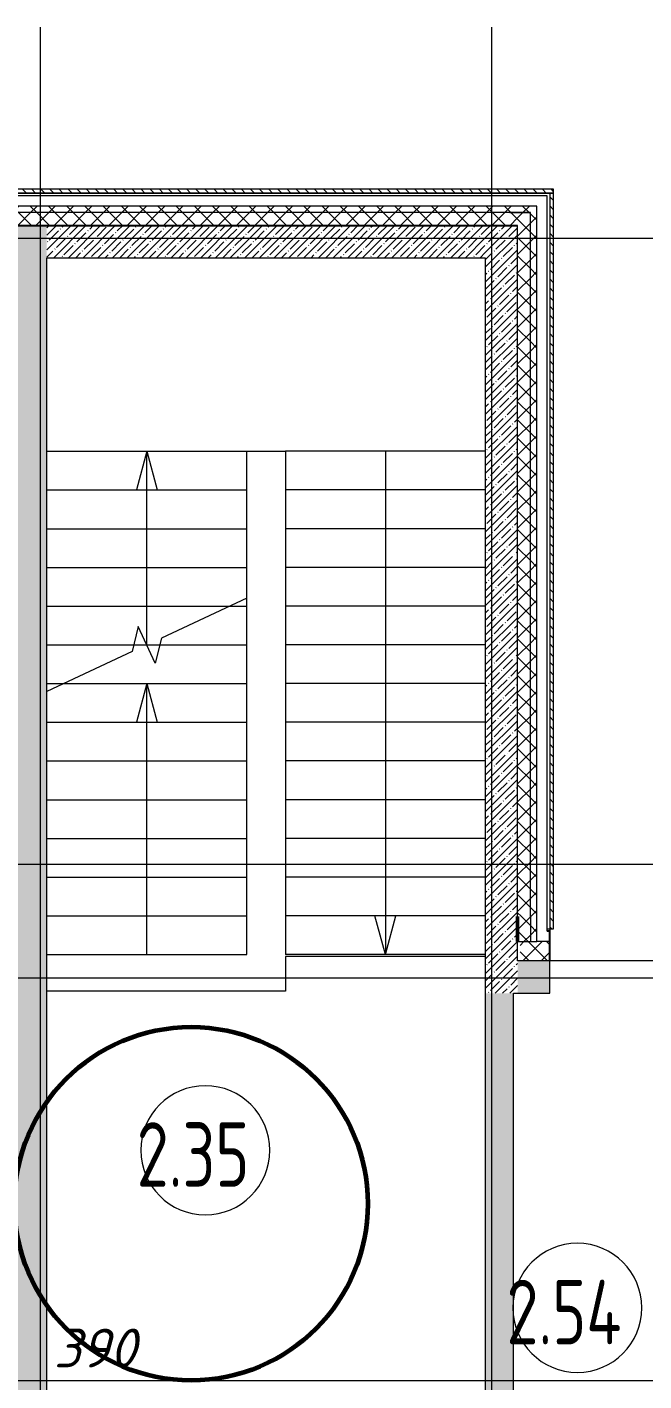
# Model space of a CAD drawing. Header units: millimetres. Extents: x 12986 to 523328, y -9759 to 30092.
# Drawn here: x 328354 to 333137, y 15380 to 25871 of the extents above; entities that cross this region are included whole.
import ezdxf

# ---------------------------------------------------------------- set-up
doc = ezdxf.new("R2010")
doc.units = ezdxf.units.MM
doc.layers.add('0)Допникки кружки', color=7, linetype='Continuous', plot=False)
for name, color, linetype, lineweight in [('A-ANNO-DIMS', 7, 'Continuous', 9), ('A-AREA-IDEN', 7, 'Continuous', 9), ('A-DETL', 7, 'Continuous', 9), ('A-DETL-1', 7, 'Continuous', 50), ('A-DETL-2', 7, 'Continuous', 5), ('A-FLOR', 7, 'Continuous', 9), ('A-WALL', 7, 'Continuous', 5), ('A-WALL-FNSH-1', 7, 'Continuous', 9), ('A-WALL-PATT-1', 7, 'Continuous', 5), ('S-STRS-1', 7, 'Continuous', 9), ('S-STRS-ANNO', 7, 'Continuous', 5), ('S-STRS-MBND', 7, 'Continuous', 9), ('Оси-1', 7, 'Continuous', 20)]:
    doc.layers.add(name, color=color, linetype=linetype, lineweight=lineweight)
for name, color, linetype, lineweight, true_color in [('A-DETL-GENF-2', 7, 'Continuous', 5, 0xce0000), ('A-WALL-3', 7, 'Continuous', 5, 0x000000), ('A-WALL-4', 7, 'Continuous', 25, 0x000000)]:
    doc.layers.add(name, color=color, linetype=linetype, lineweight=lineweight, true_color=true_color)
doc.styles.add('ISOCPEUR_I_2', font='isocpeui.ttf', dxfattribs={"height": 300})
doc.styles.add('СПДС', font='ГОСТ тип А.ttf', dxfattribs={"width": 0.9})
doc.dimstyles.new('ISO-2_0_0_9К_СРЕДНИЙ', dxfattribs={"dimscale": 304.8, "dimtxt": 199.196235, "dimasz": 0.492126, "dimexe": 0.393701, "dimexo": 0, "dimgap": 0, "dimtad": 1, "dimdec": 0, "dimzin": 0, "dimdsep": 46, "dimtxsty": 'ISOCPEUR_I_2', "dimblk1": 'OBLIQUE', "dimblk2": 'OBLIQUE', "dimsah": 1, "dimcen": 0.09, "dimdle": 0.393701, "dimazin": 0, "dimtfac": 1, "dimtdec": 4, "dimtix": 1, "dimtmove": 2, "dimatfit": 3, "dimfxl": 1, "dimtvp": 1, "dimtolj": 1, "dimtzin": 0, "dimarcsym": 2})
pattern_1 = [(45, (239096.85, -2765.93), (-57.024626, 57.024626), []), (45, (239153.876, -2765.93), (-57.024626, 57.024626), [100.806, -20.161, 3.353, -16.808])]
pattern_2 = [(135, (239096.85, -2765.933), (-35.35534, -35.35534), [])]
pattern_3 = [(45, (239096.85, -2765.93), (-70.71068, 70.71068), []), (135, (239096.85, -2765.93), (-70.71068, -70.71068), [])]

# ---------------------------------------------------------------- blocks, each defined once
blk = doc.blocks.new('_Oblique')
at = {"color": 0, "linetype": 'ByBlock', "lineweight": -2}
blk.add_line((-0.5, -0.5), (0.5, 0.5), dxfattribs=at)
blk = doc.blocks.new('*D2390')
at = {"layer": 'A-ANNO-DIMS', "color": 0, "lineweight": -2, "transparency": 16777216}
for p, q in [((327867, 15178), (327867, 14951)), ((328257, 15178), (328257, 14951)), ((327747, 15071), (328377, 15071))]:
    blk.add_line(p, q, dxfattribs=at)
at = {"layer": 'Defpoints', "color": 0, "transparency": 16777216}
for p in [(327867, 15178), (328257, 15178), (328257, 15071)]:
    blk.add_point(p, dxfattribs=at)
at = {"layer": 'A-ANNO-DIMS', "color": 0, "lineweight": -2, "transparency": 16777216, "xscale": 150, "yscale": 150, "zscale": 150, "rotation": 180}
blk.add_blockref('_Oblique', (327867, 15071), dxfattribs=at)
at = {"layer": 'A-ANNO-DIMS', "color": 0, "lineweight": -2, "transparency": 16777216, "xscale": 150, "yscale": 150, "zscale": 150}
blk.add_blockref('_Oblique', (328257, 15071), dxfattribs=at)
at = {"layer": 'A-ANNO-DIMS', "color": 0, "transparency": 16777216, "insert": (328561, 15785), "char_height": 300, "width": 455.09, "attachment_point": 1, "line_spacing_factor": 1.149209, "style": 'ISOCPEUR_I_2'}
blk.add_mtext('\\A1;390', dxfattribs=at)
blk = doc.blocks.new('Марка_Помещения - Номер-25198446-Объем проектирования 2 этажа')
at = {"layer": 'A-AREA-IDEN'}
for start, end in [(360, 180), (180, 360)]:
    blk.add_arc((0, 0), 2.5, start, end, dxfattribs=at)

msp = doc.modelspace()

# ---------------------------------------------------------------- hatches: boundary and pattern name
at = {"layer": 'A-DETL-GENF-2'}
h = msp.add_hatch(dxfattribs=at)
h.set_pattern_fill('FP_11', color=256, style=0, pattern_type=2)
h.set_pattern_definition(pattern_3)
h.paths.add_polyline_path([(332306.87022, 24434.17153), (332306.87022, 24484.08397), (332097.32568, 24484.08397), (332097.32568, 24434.17153), (332256.87022, 24434.17153)], flags=0)
h = msp.add_hatch(dxfattribs=at)
h.set_pattern_fill('FP_11', color=256, style=0, pattern_type=2)
h.set_pattern_definition(pattern_3)
h.paths.add_polyline_path([(332256.85081, 18784.06731), (332256.85081, 18978.65329), (332156.85081, 18978.65329), (332156.85081, 18784.06731)], flags=0)
h = msp.add_hatch(dxfattribs=at)
h.set_pattern_fill('FP_11', color=256, style=0, pattern_type=2)
h.set_pattern_definition(pattern_3)
h.paths.add_polyline_path([(332306.85081, 18784.06731), (332306.85081, 18978.65329), (332256.85081, 18978.65329), (332256.85081, 18784.06731)], flags=0)
at = {"layer": 'A-WALL-PATT-1'}
h = msp.add_hatch(dxfattribs=at)
h.set_pattern_fill('FP_23', color=256, style=0, pattern_type=2)
h.set_pattern_definition(pattern_2)
h.paths.add_polyline_path([(332436.85081, 24584.06718), (332436.85081, 24614.06718), (319446.85081, 24614.06718), (319446.85081, 24584.06718), (332082.37816, 24584.06718)], flags=0)
h = msp.add_hatch(dxfattribs=at)
h.set_pattern_fill('FP_23', color=256, style=0, pattern_type=2)
h.set_pattern_definition(pattern_2)
h.paths.add_polyline_path([(332436.85081, 18884.06731), (332436.85081, 24584.06718), (332406.85081, 24584.06718), (332406.85081, 18884.06731)], flags=0)
h = msp.add_hatch(dxfattribs=at)
h.set_pattern_fill('FP_11', color=256, style=0, pattern_type=2)
h.set_pattern_definition(pattern_3)
h.paths.add_polyline_path([(332256.85081, 24434.06718), (332256.85081, 24434.17153), (332097.32568, 24434.17153), (332097.32568, 24484.06718), (319446.85083, 24484.06718), (319446.85083, 24434.06718), (332256.76569, 24434.06718)], flags=0)
h.paths.add_polyline_path([(316946.85083, 24434.06718), (316946.85083, 24484.06718), (315446.85083, 24484.06718), (315446.85083, 24434.06718), (315610.52269, 24434.06718)], flags=0)
h.paths.add_polyline_path([(309906.85081, 24434.06718), (309906.85081, 24484.06718), (307956.85085, 24484.06718), (307956.85085, 24434.06718)], flags=0)
h.paths.add_polyline_path([(312006.85081, 24434.06718), (313346.85083, 24434.06718), (313346.85083, 24484.06718), (312006.85081, 24484.06718)], flags=0)
h.paths.add_polyline_path([(288757.13747, 24434.06718), (289857.04085, 24434.06718), (289857.04085, 24484.06718), (288757.13747, 24484.06718)], flags=0)
h.paths.add_polyline_path([(300156.85083, 24434.06718), (300156.85083, 24484.06718), (298956.85088, 24484.06718), (298956.85088, 24434.06718)], flags=0)
h.paths.add_polyline_path([(303256.85083, 24434.06718), (304356.85081, 24434.06718), (304356.85081, 24484.06718), (303256.85083, 24484.06718)], flags=0)
h.paths.add_polyline_path([(305256.85081, 24434.06718), (307056.85085, 24434.06718), (307056.85085, 24484.06718), (305256.85081, 24484.06718)], flags=0)
h.paths.add_polyline_path([(294106.72465, 24434.06718), (294106.72465, 24484.06718), (292957.04085, 24484.06718), (292957.04085, 24434.06718)], flags=0)
h.paths.add_polyline_path([(295006.72465, 24434.06718), (296256.85088, 24434.06718), (296256.85088, 24484.06718), (295006.72465, 24484.06718)], flags=0)
h.paths.add_polyline_path([(287857.13747, 24434.06718), (287857.13747, 24484.06718), (286756.85083, 24484.06718), (286756.85083, 24434.06718)], flags=0)
h.paths.add_polyline_path([(283432.94456, 24434.06718), (283656.85083, 24434.06718), (283656.85083, 24484.06718), (281156.85079, 24484.06718), (281156.85079, 24434.06718), (281900.67894, 24434.06718)], flags=0)
h = msp.add_hatch(dxfattribs=at)
h.set_pattern_fill('FP_11', color=256, style=0, pattern_type=2)
h.set_pattern_definition(pattern_3)
h.paths.add_polyline_path([(332156.85081, 24334.06718), (332156.85081, 24434.06718), (319446.85083, 24434.06718), (319446.85083, 24340.06718), (319515.85083, 24340.06718), (319515.85083, 24334.06718), (332082.37816, 24334.06718)], flags=0)
h.paths.add_polyline_path([(316877.85083, 24334.06718), (316877.85083, 24340.06718), (316946.85083, 24340.06718), (316946.85083, 24434.06718), (315446.85083, 24434.06718), (315446.85083, 24340.06718), (315515.85083, 24340.06718), (315515.85083, 24334.06718), (316346.85081, 24334.06718)], flags=0)
h.paths.add_polyline_path([(313277.85083, 24334.06718), (313277.85083, 24340.06718), (313346.85083, 24340.06718), (313346.85083, 24434.06718), (312006.85081, 24434.06718), (312006.85081, 24340.06718), (312075.85081, 24340.06718), (312075.85081, 24334.06718), (313136.85081, 24334.06718)], flags=0)
h.paths.add_polyline_path([(305856.85081, 24334.06718), (306987.85085, 24334.06718), (306987.85085, 24340.06718), (307056.85085, 24340.06718), (307056.85085, 24434.06718), (305256.85081, 24434.06718), (305256.85081, 24334.06718)], flags=0)
h.paths.add_polyline_path([(303325.85083, 24334.06718), (304287.85081, 24334.06718), (304287.85081, 24340.06718), (304356.85081, 24340.06718), (304356.85081, 24434.06718), (303256.85083, 24434.06718), (303256.85083, 24340.06718), (303325.85083, 24340.06718)], flags=0)
h.paths.add_polyline_path([(309406.85081, 24334.06718), (309906.85081, 24334.06718), (309906.85081, 24434.06718), (307956.85085, 24434.06718), (307956.85085, 24340.06718), (308025.85085, 24340.06718), (308025.85085, 24334.06718)], flags=0)
h.paths.add_polyline_path([(295075.72465, 24334.06718), (296187.85088, 24334.06718), (296187.85088, 24340.06718), (296256.85088, 24340.06718), (296256.85088, 24434.06718), (295006.72465, 24434.06718), (295006.72465, 24340.06718), (295075.72465, 24340.06718)], flags=0)
h.paths.add_polyline_path([(299256.85081, 24334.06718), (300087.85083, 24334.06718), (300087.85083, 24340.06718), (300156.85083, 24340.06718), (300156.85083, 24434.06718), (298956.85088, 24434.06718), (298956.85088, 24340.06718), (299025.85088, 24340.06718), (299025.85088, 24334.06718)], flags=0)
h.paths.add_polyline_path([(294037.72465, 24334.06718), (294037.74362, 24340.06718), (294106.72465, 24340.06718), (294106.72465, 24434.06718), (292957.04085, 24434.06718), (292957.04085, 24340.06718), (293026.04085, 24340.06718), (293026.04085, 24334.06718), (293856.85081, 24334.06724)], flags=0)
h.paths.add_polyline_path([(281156.85079, 24334.06718), (283587.85082, 24334.06718), (283587.85082, 24340.06713), (283656.85082, 24340.06713), (283656.85082, 24434.06718), (281156.85079, 24434.06718)], flags=0)
h.paths.add_polyline_path([(287857.13747, 24334.06718), (287856.85081, 24434.06718), (286756.85083, 24434.06718), (286756.85086, 24340.06713), (286825.85086, 24340.06713), (286825.85086, 24334.06718), (287856.85081, 24334.06724)], flags=0)
h.paths.add_polyline_path([(289562.00706, 24334.06718), (289788.04085, 24334.06718), (289788.04085, 24340.06718), (289857.04085, 24340.06718), (289857.04085, 24434.06718), (288757.13747, 24434.06718), (288757.1375, 24340.06718), (288826.1375, 24340.06718), (288826.1375, 24334.06718)], flags=0)
h = msp.add_hatch(dxfattribs=at)
h.set_pattern_fill('FP_11', color=256, style=0, pattern_type=2)
h.set_pattern_definition(pattern_3)
h.paths.add_polyline_path([(332255.11529, 18978.65329), (332256.85081, 18978.65329), (332256.85081, 24434.06718), (332156.85081, 24434.06718), (332156.85081, 18978.65329)], flags=0)
h = msp.add_hatch(dxfattribs=at)
h.set_pattern_fill('FP_11', color=256, style=0, pattern_type=2)
h.set_pattern_definition(pattern_3)
h.paths.add_polyline_path([(332305.99869, 18978.65329), (332306.85081, 18978.65329), (332306.85081, 24434.17153), (332256.85081, 24434.06718), (332256.85081, 18978.65329)], flags=0)
h = msp.add_hatch(dxfattribs=at)
h.set_pattern_fill('FP_7', color=256, style=0, pattern_type=2)
h.set_pattern_definition(pattern_1)
h.paths.add_polyline_path([(328256.85081, 14504.06731), (328506.85081, 14504.06731), (328506.85081, 24334.06718), (328256.85081, 24334.06718), (328256.85081, 16613.8148)], flags=0)
h = msp.add_hatch(dxfattribs=at)
h.set_pattern_fill('FP_7', color=256, style=0, pattern_type=2)
h.set_pattern_definition(pattern_1)
h.paths.add_polyline_path([(328506.85081, 24084.06718), (331906.85081, 24084.06718), (331906.85081, 24334.06718), (328506.85081, 24334.06718)], flags=0)
h = msp.add_hatch(dxfattribs=at)
h.set_pattern_fill('FP_7', color=256, style=0, pattern_type=2)
h.set_pattern_definition(pattern_1)
h.paths.add_polyline_path([(332126.85081, 18384.06731), (332156.85081, 18384.06731), (332156.85081, 24334.06718), (331906.85081, 24334.06718), (331906.85081, 18384.06731)], flags=0)
h = msp.add_hatch(dxfattribs=at)
h.set_pattern_fill('FP_23', color=256, style=0, pattern_type=2)
h.set_pattern_definition(pattern_2)
h.paths.add_polyline_path([(356997.2995, 18864.06731), (356997.74819, 18864.06731), (356997.2995, 18884.06731)], flags=0)
h.paths.add_polyline_path([(364426.85081, 18864.06731), (364426.85081, 18884.06731), (359247.06777, 18884.06731), (359247.06777, 18864.06731), (364406.85081, 18864.06731)], flags=0)
h.paths.add_polyline_path([(351246.85083, 18864.06731), (352397.2995, 18864.06731), (352397.2995, 18884.06731), (351246.85083, 18884.06731)], flags=0)
h.paths.add_polyline_path([(350346.29949, 18864.06731), (350346.85083, 18864.06731), (350346.29949, 18884.06731)], flags=0)
h.paths.add_polyline_path([(344647.06777, 18864.06731), (345947.2995, 18864.06731), (345947.2995, 18884.06731), (344647.06777, 18884.06731)], flags=0)
h.paths.add_polyline_path([(332386.85081, 18864.06731), (332406.85081, 18864.06731), (332406.85081, 18884.06731), (332386.85081, 18884.06731)], flags=0)
h.paths.add_polyline_path([(335686.85081, 18864.06731), (340246.85081, 18864.06731), (340246.85081, 18884.06731), (335686.85081, 18884.06731)], flags=0)
h = msp.add_hatch(dxfattribs=at)
h.set_pattern_fill('FP_11', color=256, style=0, pattern_type=2)
h.set_pattern_definition(pattern_3)
h.paths.add_polyline_path([(364176.85081, 18634.06731), (364326.85081, 18634.06731), (364326.85081, 18784.06731), (359247.06777, 18784.06731), (359247.06777, 18634.06731), (363110.75706, 18634.06731)], flags=0)
h.paths.add_polyline_path([(352397.2995, 18634.06731), (352397.2995, 18784.06731), (351246.85083, 18784.06731), (351246.85083, 18634.06731)], flags=0)
h.paths.add_polyline_path([(350346.29949, 18634.06731), (350346.85083, 18634.06731), (350346.29949, 18754.79567)], flags=0)
h.paths.add_polyline_path([(356997.2995, 18634.06731), (356997.74819, 18634.06731), (356997.2995, 18754.79567)], flags=0)
h.paths.add_polyline_path([(356097.08254, 18634.06731), (356097.2995, 18634.06731), (356097.08254, 18754.79567)], flags=0)
h.paths.add_polyline_path([(345146.85081, 18634.06731), (345947.2995, 18634.06731), (345947.2995, 18784.06731), (344647.06777, 18784.06731), (344647.06777, 18634.06731)], flags=0)
h.paths.add_polyline_path([(339676.85081, 18634.06731), (340177.85081, 18634.06731), (340177.85081, 18640.06731), (340246.85081, 18640.06731), (340246.85081, 18784.06731), (335686.85081, 18784.06731), (335686.85081, 18634.06731), (338594.50706, 18634.06731)], flags=0)
h.paths.add_polyline_path([(332406.85081, 18634.06731), (332406.85081, 18784.06731), (332176.85081, 18784.06731), (332176.85081, 18634.06731)], flags=0)
h = msp.add_hatch(dxfattribs=at)
h.set_pattern_fill('FP_7', color=256, style=0, pattern_type=2)
h.set_pattern_definition(pattern_1)
h.paths.add_polyline_path([(339676.85081, 18384.06731), (339676.85081, 18634.06731), (335686.85081, 18634.06731), (335686.85081, 18384.06731), (338594.50706, 18384.06731)], flags=0)
h.paths.add_polyline_path([(332156.85081, 18384.06731), (332406.85081, 18384.06731), (332406.85081, 18634.06731), (332156.85081, 18634.06731)], flags=0)
h = msp.add_hatch(dxfattribs=at)
h.set_pattern_fill('FP_7', color=256, style=0, pattern_type=2)
h.set_pattern_definition(pattern_1)
h.paths.add_polyline_path([(332126.85081, 10634.06731), (332126.85081, 18384.06731), (331906.85081, 18384.06731), (331906.85081, 10634.06731)], flags=0)

# ---------------------------------------------------------------- linework, layer by layer
at = {"layer": '0)Допникки кружки', "color": 6, "lineweight": 60}
msp.add_circle((329626.23644, 16753.453), 1369.38563, dxfattribs=at)
at = {"layer": 'A-DETL'}
for p, q in [((332097.32568, 24484.06718), (319446.85083, 24484.06718)), ((332306.87022, 24484.08397), (332097.32568, 24484.08397)), ((332306.87022, 24434.17153), (332306.87022, 24484.08397)), ((332306.85081, 18978.65329), (332306.85081, 24434.17153)), ((332156.85081, 18784.06731), (332256.85081, 18784.06731)), ((332256.85081, 18784.06731), (332306.85081, 18784.06731)), ((332406.85081, 18784.06731), (332306.85081, 18784.06731))]:
    msp.add_line(p, q, dxfattribs=at)
at = {"layer": 'A-DETL-1'}
msp.add_line((332156.85081, 18978.65329), (332156.85081, 18784.06731), dxfattribs=at)
at = {"layer": 'A-DETL-2'}
for p, q in [((332097.32568, 24434.17153), (332256.87022, 24434.17153)), ((332256.85081, 18978.65329), (332256.85081, 18784.06731)), ((332306.85081, 18784.06731), (332306.85081, 18978.65329))]:
    msp.add_line(p, q, dxfattribs=at)
at = {"layer": 'A-FLOR'}
for p, q in [((331906.85081, 18669.06718), (330356.9867, 18669.06718)), ((330356.9867, 18669.06718), (330356.9867, 18399.06731)), ((334261.85081, 18634.06731), (332406.85081, 18634.06731)), ((330356.9867, 18399.06731), (328506.85081, 18399.06731))]:
    msp.add_line(p, q, dxfattribs=at)
at = {"layer": 'A-WALL'}
for p, q in [((332386.85081, 24564.06718), (319446.85083, 24564.06718)), ((332386.85081, 18864.06731), (332386.85081, 24564.06718)), ((332256.85081, 24434.06718), (319446.85083, 24434.06718)), ((332256.85081, 18978.65329), (332256.85081, 24434.06718)), ((332386.85081, 18884.06731), (332406.85081, 18884.06731)), ((332176.85081, 18634.06731), (332156.85081, 18634.06731))]:
    msp.add_line(p, q, dxfattribs=at)
at = {"layer": 'A-WALL-3'}
for p, q in [((332156.85081, 24334.06718), (328256.85081, 24334.06718)), ((332156.85081, 18978.65329), (332156.85081, 24334.06718)), ((328506.85081, 15084.06731), (328506.85081, 24084.06718)), ((328506.85081, 24084.06718), (331906.85081, 24084.06718)), ((331906.85081, 24084.06718), (331906.85081, 15084.06731)), ((332156.85081, 18634.06731), (332156.85081, 18784.06731)), ((332406.85081, 18634.06731), (332176.85081, 18634.06731)), ((332406.85081, 18384.06731), (332406.85081, 18634.06731)), ((332126.85081, 10634.06731), (332126.85081, 18384.06731)), ((332126.85081, 18384.06731), (332406.85081, 18384.06731))]:
    msp.add_line(p, q, dxfattribs=at)
at = {"layer": 'A-WALL-4'}
for p, q in [((323796.85081, 24334.06718), (332156.85081, 24334.06718)), ((332156.85081, 24334.06718), (332156.85081, 24334.06718)), ((332406.85081, 18864.06731), (332386.85081, 18864.06731)), ((332406.85081, 18634.06731), (332406.85081, 18864.06731))]:
    msp.add_line(p, q, dxfattribs=at)
at = {"layer": 'A-WALL-FNSH-1'}
for p, q in [((332436.85081, 24614.06718), (319446.85081, 24614.06718)), ((319446.85081, 24584.06718), (332436.85081, 24584.06718)), ((332436.85081, 24584.06718), (319446.85083, 24584.06718)), ((332406.85081, 24584.06718), (332406.85081, 18864.06731)), ((332436.85081, 18884.06731), (332436.85081, 24614.06718)), ((332406.85081, 18884.06731), (332436.85081, 18884.06731))]:
    msp.add_line(p, q, dxfattribs=at)
at = {"layer": 'S-STRS-1'}
for p, q in [((328506.85081, 22584.06718), (330056.85081, 22584.06718)), ((328506.85081, 22584.06718), (330056.85081, 22584.06718)), ((330056.85081, 22584.06718), (330356.85081, 22584.06718)), ((330056.85081, 22284.06718), (330056.85081, 22584.06718)), ((331906.85081, 22584.06718), (330356.85081, 22584.06718)), ((330356.85081, 22584.06718), (330356.85081, 22284.06718)), ((331906.85081, 22584.06718), (330356.85081, 22584.06718)), ((328506.85081, 22284.06718), (330056.85081, 22284.06718)), ((328506.85081, 22284.06718), (330056.85081, 22284.06718)), ((330056.85081, 21984.06718), (330056.85081, 22284.06718)), ((330356.85081, 22284.06718), (330356.85081, 21984.06718)), ((331906.85081, 22284.06718), (330356.85081, 22284.06718)), ((331906.85081, 22284.06718), (330356.85081, 22284.06718)), ((328506.85081, 21984.06718), (330056.85081, 21984.06718)), ((328506.85081, 21984.06718), (330056.85081, 21984.06718)), ((330056.85081, 21684.06718), (330056.85081, 21984.06718)), ((330356.85081, 21984.06718), (330356.85081, 21684.06718)), ((331906.85081, 21984.06718), (330356.85081, 21984.06718)), ((331906.85081, 21984.06718), (330356.85081, 21984.06718)), ((328506.85081, 21684.06718), (330056.85081, 21684.06718)), ((328506.85081, 21684.06718), (330056.85081, 21684.06718)), ((330056.85081, 21445.45561), (330056.85081, 21684.06718)), ((330356.85081, 21684.06718), (330356.85081, 21384.06718)), ((331906.85081, 21684.06718), (330356.85081, 21684.06718)), ((331906.85081, 21684.06718), (330356.85081, 21684.06718)), ((330056.85081, 21384.06718), (330056.85081, 21445.45561)), ((328506.85081, 21384.06718), (329925.20289, 21384.06718)), ((328506.85081, 21384.06718), (329925.20289, 21384.06718)), ((329925.20289, 21384.06718), (330056.85081, 21384.06718)), ((329925.20289, 21384.06718), (330056.85081, 21384.06718)), ((330056.85081, 21084.06718), (330056.85081, 21384.06718)), ((330356.85081, 21384.06718), (330356.85081, 21084.06718)), ((331906.85081, 21384.06718), (330356.85081, 21384.06718)), ((331906.85081, 21384.06718), (330356.85081, 21384.06718)), ((328506.85081, 21084.06718), (329181.40099, 21084.06718)), ((328506.85081, 21084.06718), (329181.40099, 21084.06718)), ((329181.40099, 21084.06718), (329281.85081, 21084.06718)), ((329181.40099, 21084.06718), (329281.85081, 21084.06718)), ((329281.85081, 21084.06718), (329382.30064, 21084.06718)), ((329281.85081, 21084.06718), (329382.30064, 21084.06718)), ((329382.30064, 21084.06718), (330056.85081, 21084.06718)), ((329382.30064, 21084.06718), (330056.85081, 21084.06718)), ((330056.85081, 20784.06718), (330056.85081, 21084.06718)), ((330356.85081, 21084.06718), (330356.85081, 20784.06718)), ((331906.85081, 21084.06718), (330356.85081, 21084.06718)), ((331906.85081, 21084.06718), (330356.85081, 21084.06718)), ((328506.85081, 20784.06718), (328638.49874, 20784.06718)), ((328506.85081, 20784.06718), (328638.49874, 20784.06718)), ((328638.49874, 20784.06718), (330056.85081, 20784.06718)), ((328638.49874, 20784.06718), (330056.85081, 20784.06718)), ((330056.85081, 20484.06718), (330056.85081, 20784.06718)), ((330356.85081, 20784.06718), (330356.85081, 20484.06718)), ((331906.85081, 20784.06718), (330356.85081, 20784.06718)), ((331906.85081, 20784.06718), (330356.85081, 20784.06718)), ((328506.85081, 20484.06718), (330056.85081, 20484.06718)), ((328506.85081, 20484.06718), (330056.85081, 20484.06718)), ((330056.85081, 20184.06718), (330056.85081, 20484.06718)), ((330356.85081, 20484.06718), (330356.85081, 20184.06718)), ((331906.85081, 20484.06718), (330356.85081, 20484.06718)), ((331906.85081, 20484.06718), (330356.85081, 20484.06718)), ((328506.85081, 20184.06718), (330056.85081, 20184.06718)), ((328506.85081, 20184.06718), (330056.85081, 20184.06718)), ((330056.85081, 19884.06718), (330056.85081, 20184.06718)), ((330356.85081, 20184.06718), (330356.85081, 19884.06718)), ((331906.85081, 20184.06718), (330356.85081, 20184.06718)), ((331906.85081, 20184.06718), (330356.85081, 20184.06718)), ((328506.85081, 19884.06718), (330056.85081, 19884.06718)), ((328506.85081, 19884.06718), (330056.85081, 19884.06718)), ((330056.85081, 19584.06718), (330056.85081, 19884.06718)), ((330356.85081, 19884.06718), (330356.85081, 19584.06718)), ((331906.85081, 19884.06718), (330356.85081, 19884.06718)), ((331906.85081, 19884.06718), (330356.85081, 19884.06718)), ((328506.85081, 19584.06718), (330056.85081, 19584.06718)), ((328506.85081, 19584.06718), (330056.85081, 19584.06718)), ((330056.85081, 19284.06718), (330056.85081, 19584.06718)), ((330356.85081, 19584.06718), (330356.85081, 19284.06718)), ((331906.85081, 19584.06718), (330356.85081, 19584.06718)), ((331906.85081, 19584.06718), (330356.85081, 19584.06718)), ((328506.85081, 19284.06718), (330056.85081, 19284.06718)), ((328506.85081, 19284.06718), (330056.85081, 19284.06718)), ((330056.85081, 18984.06718), (330056.85081, 19284.06718)), ((330356.85081, 19284.06718), (330356.85081, 18984.06718)), ((331906.85081, 19284.06718), (330356.85081, 19284.06718)), ((331906.85081, 19284.06718), (330356.85081, 19284.06718)), ((328506.85081, 18984.06718), (330056.85081, 18984.06718)), ((328506.85081, 18984.06718), (330056.85081, 18984.06718)), ((330056.85081, 18684.06718), (330056.85081, 18984.06718)), ((330356.85081, 18984.06718), (330356.85081, 18684.06718)), ((331906.85081, 18984.06718), (330356.85081, 18984.06718)), ((331906.85081, 18984.06718), (330356.85081, 18984.06718)), ((328506.85081, 18684.06718), (330056.85081, 18684.06718)), ((328506.85081, 18684.06718), (330056.85081, 18684.06718)), ((331906.85081, 18684.06718), (330356.85081, 18684.06718))]:
    msp.add_line(p, q, dxfattribs=at)
at = {"layer": 'S-STRS-ANNO'}
for p, q in [((329281.85081, 22584.06718), (329201.46606, 22284.06718)), ((329281.85081, 22284.06718), (329281.85081, 22584.06718)), ((329281.85081, 22584.06718), (329362.23557, 22284.06718)), ((331131.85081, 22584.06718), (331131.85081, 22284.06718)), ((329281.85081, 21984.06718), (329281.85081, 22284.06718)), ((331131.85081, 22284.06718), (331131.85081, 21984.06718)), ((329281.85081, 21684.06718), (329281.85081, 21984.06718)), ((331131.85081, 21984.06718), (331131.85081, 21684.06718)), ((329281.85081, 21384.06718), (329281.85081, 21684.06718)), ((331131.85081, 21684.06718), (331131.85081, 21384.06718)), ((329281.85081, 21084.06718), (329281.85081, 21384.06718)), ((331131.85081, 21384.06718), (331131.85081, 21084.06718)), ((331131.85081, 21084.06718), (331131.85081, 20784.06718)), ((329281.85081, 20784.06718), (329201.46606, 20484.06718)), ((329281.85081, 20484.06718), (329281.85081, 20784.06718)), ((329281.85081, 20784.06718), (329362.23557, 20484.06718)), ((331131.85081, 20784.06718), (331131.85081, 20484.06718)), ((329281.85081, 20184.06718), (329281.85081, 20484.06718)), ((331131.85081, 20484.06718), (331131.85081, 20184.06718)), ((329281.85081, 19884.06718), (329281.85081, 20184.06718)), ((331131.85081, 20184.06718), (331131.85081, 19884.06718)), ((329281.85081, 19584.06718), (329281.85081, 19884.06718)), ((331131.85081, 19884.06718), (331131.85081, 19584.06718)), ((329281.85081, 19284.06718), (329281.85081, 19584.06718)), ((331131.85081, 19584.06718), (331131.85081, 19284.06718)), ((329281.85081, 18984.06718), (329281.85081, 19284.06718)), ((331131.85081, 19284.06718), (331131.85081, 18984.06718)), ((329281.85081, 18684.06718), (329281.85081, 18984.06718)), ((331131.85081, 18684.06718), (331051.46606, 18984.06718)), ((331131.85081, 18984.06718), (331131.85081, 18684.06718)), ((331131.85081, 18684.06718), (331212.23557, 18984.06718))]:
    msp.add_line(p, q, dxfattribs=at)
at = {"layer": 'S-STRS-MBND'}
for p, q in [((330056.85081, 21445.45561), (329395.13929, 21136.89446)), ((329215.81671, 21225.67777), (329168.56234, 21031.23989)), ((329347.88492, 20942.45659), (329215.81671, 21225.67777)), ((329395.13929, 21136.89446), (329347.88492, 20942.45659)), ((329168.56234, 21031.23989), (328506.85081, 20722.67874))]:
    msp.add_line(p, q, dxfattribs=at)
at = {"layer": 'Оси-1'}
for p, q in [((328456.85078, -6915.9327), (328456.85078, 25871.01046)), ((331956.85078, -6915.9327), (331956.85078, 25871.01046)), ((234936.85079, 24234.06713), (365048.47884, 24234.06713)), ((234936.85079, 19384.06737), (365048.47884, 19384.06737)), ((234936.85079, 18504.0673), (365048.47884, 18504.0673)), ((234936.85079, 15384.06737), (365048.47884, 15384.06737))]:
    msp.add_line(p, q, dxfattribs=at)

# ---------------------------------------------------------------- block references
at = {"layer": 'A-AREA-IDEN', "xscale": 199.9999999999999, "yscale": 199.9999999999999, "zscale": 199.9999999999999}
for p in [(329735.68339, 17167.27944), (332621.0141, 15946.20729)]:
    msp.add_blockref('Марка_Помещения - Номер-25198446-Объем проектирования 2 этажа', p, dxfattribs=at)

# ---------------------------------------------------------------- texts
at = {"layer": 'A-AREA-IDEN', "char_height": 500, "attachment_point": 1, "style": 'СПДС'}
for s, insert, width in [('2.35', (329204.21709, 17384.39805), 1327.5945), ('2.54', (332071.5478, 16163.3259), 1370.885625)]:
    msp.add_mtext(s, dxfattribs=dict(at, insert=insert, width=width))

# ---------------------------------------------------------------- dimensions: what is measured, and where the dimension line sits
at = {"layer": 'A-ANNO-DIMS'}
dim = msp.add_linear_dim(base=(328256.85081, 15071.44032), p1=(327866.85081, 15177.50634), p2=(328256.85081, 15177.50634), dimstyle='ISO-2_0_0_9К_СРЕДНИЙ', override={"dimpost": '<>', "dimfxl": 390}, dxfattribs=at)
dim.commit()
dim.dimension.update_dxf_attribs({"geometry": '*D2390', "text_midpoint": (328788.55949, 15585.40696), "dimtype": 160})

doc.saveas('drawing.dxf')
